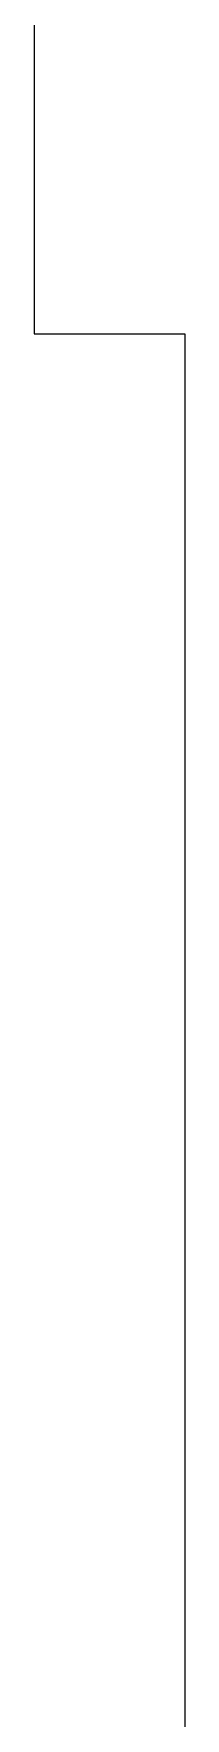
# Model space of a CAD drawing. Extents: x 131 to 216, y 113 to 303.
# Drawn here: x 130.8 to 135.8, y 152.3 to 208.2 of the extents above; entities that cross this region are included whole.
import ezdxf

# ---------------------------------------------------------------- set-up
doc = ezdxf.new("R2010")
doc.units = 0
doc.layers.get('0').update_dxf_attribs({"linetype": 'CONTINUOUS'})
doc.layers.add('A-DETL-___4', color=4, linetype='CONTINUOUS')

# ---------------------------------------------------------------- blocks, each defined once
blk = doc.blocks.new('*U7')
at = {"layer": 'A-DETL-___4', "extrusion": (-1, 1e-16, 0)}
for p, q in [((130.765, 218.291), (130.765, 198.291)), ((130.765, 218.291, 5), (130.765, 198.291, 5)), ((130.765, 198.291), (130.765, 198.291, 5))]:
    blk.add_line(p, q, dxfattribs=at)
at = {"layer": 'A-DETL-___4'}
for p, q in [((130.765, 218.291, 5), (130.765, 198.291, 5)), ((130.765, 198.291, 5), (135.765, 198.291, 5)), ((135.765, 198.291, 5), (135.765, 115.194, 5))]:
    blk.add_line(p, q, dxfattribs=at)
at = {"layer": 'A-DETL-___4', "extrusion": (0, 0, -1)}
for p, q in [((130.765, 218.291), (130.765, 198.291)), ((130.765, 198.291), (135.765, 198.291)), ((135.765, 198.291), (135.765, 115.194))]:
    blk.add_line(p, q, dxfattribs=at)
at = {"layer": 'A-DETL-___4', "extrusion": (-1e-16, -1, 0)}
for p, q in [((130.765, 198.291), (135.765, 198.291)), ((130.765, 198.291, 5), (135.765, 198.291, 5)), ((130.765, 198.291), (130.765, 198.291, 5)), ((135.765, 198.291), (135.765, 198.291, 5))]:
    blk.add_line(p, q, dxfattribs=at)
at = {"layer": 'A-DETL-___4', "extrusion": (-1, 1.0799e-08, 0)}
for p, q in [((135.765, 198.291), (135.765, 115.194)), ((135.765, 198.291, 5), (135.765, 115.194, 5)), ((135.765, 198.291), (135.765, 198.291, 5))]:
    blk.add_line(p, q, dxfattribs=at)

msp = doc.modelspace()

# ---------------------------------------------------------------- block references
msp.add_blockref('*U7', (0, 0))

doc.saveas('drawing.dxf')
